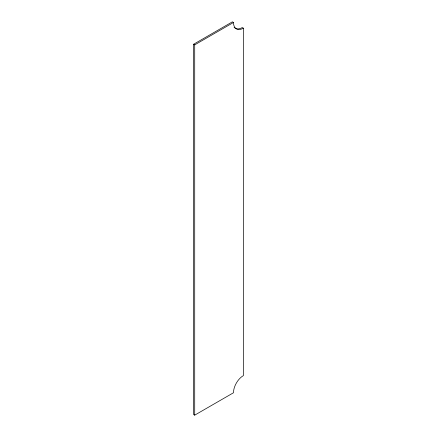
<?xml version="1.0" encoding="UTF-8"?>
<svg xmlns="http://www.w3.org/2000/svg" width="437" height="437" viewBox="0 0 437 437"><rect width="100%" height="100%" fill="white"/><g stroke="black" fill="none" stroke-linecap="round" stroke-linejoin="round"><path stroke-width="0.66" d="M193.613 44.235L232.38 21.85L233.484 22.484A14.011 8.09 -60 0 0 243.387 28.203L243.387 375.607A14.011 8.09 -60 0 0 233.484 392.765L194.711 415.15L193.613 414.516L193.613 44.235L194.711 44.869L233.484 22.484M243.387 28.203L242.289 27.569A14.011 8.09 -60 0 1 234.09 27.285M194.711 44.869L194.711 415.15"/></g></svg>
